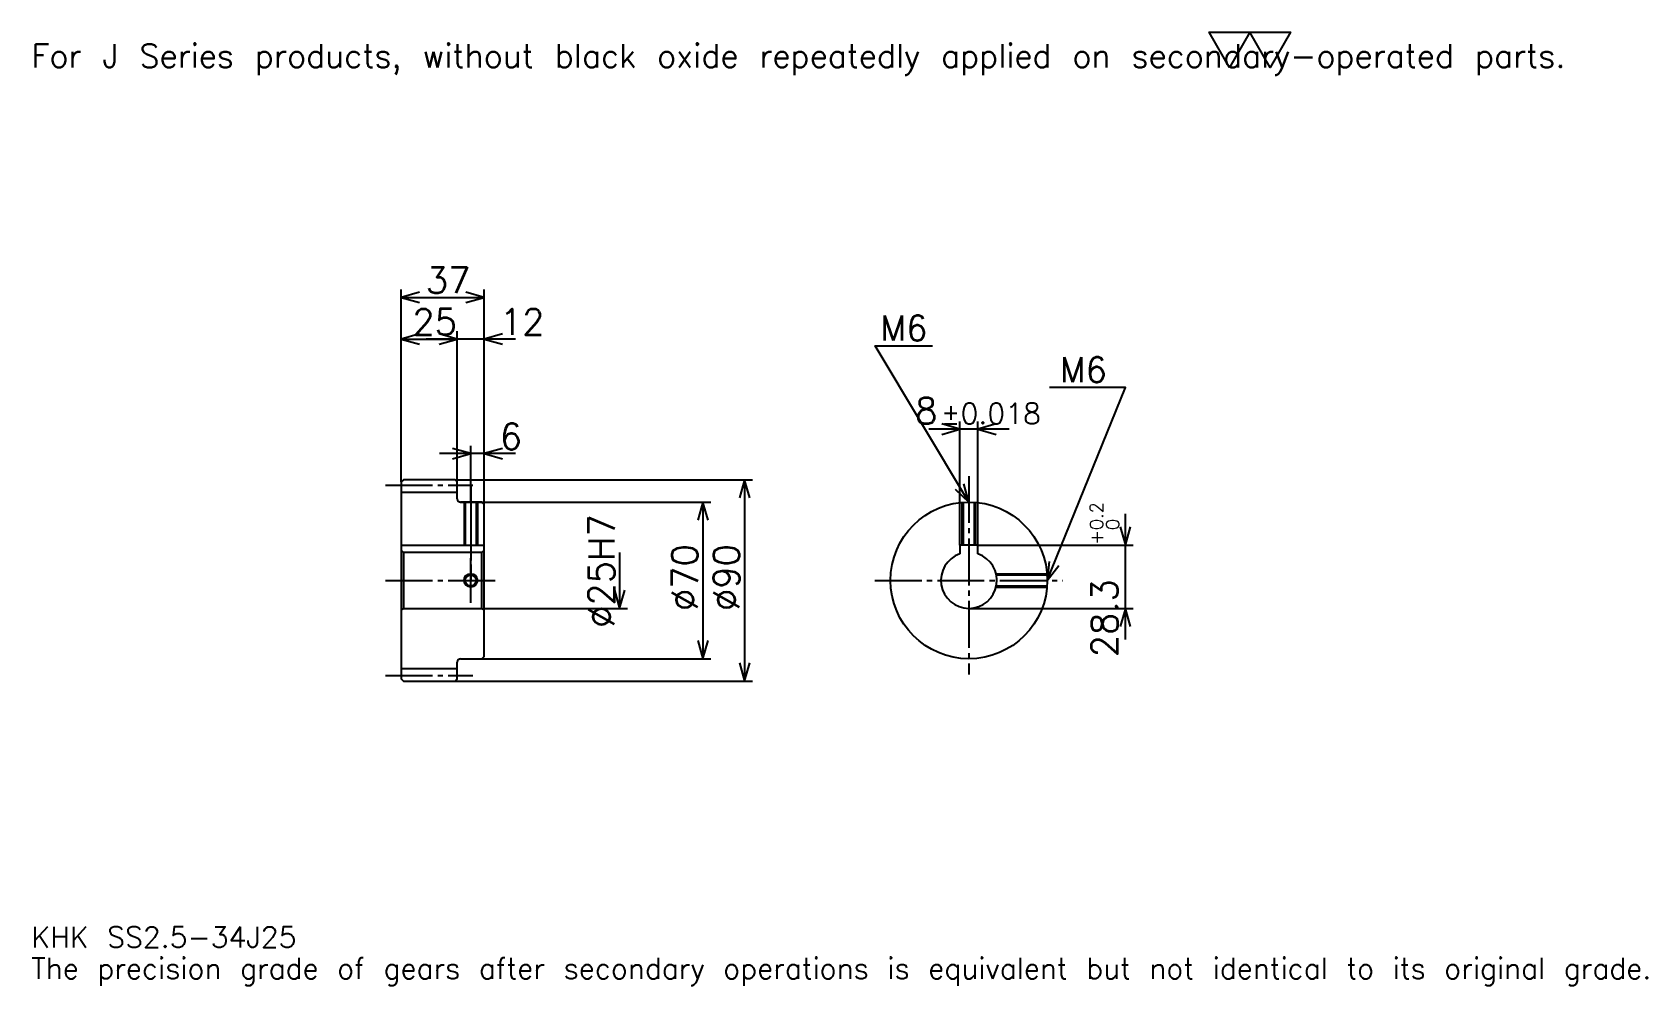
# Model space of a CAD drawing. Extents: x 24 to 745, y 9 to 434.
import ezdxf

# ---------------------------------------------------------------- set-up
doc = ezdxf.new("R2010")
doc.units = 0
doc.linetypes.add('DASHDOT', pattern=[27.913044, 20.934783, -2.326087, 2.326087, -2.326087])
doc.layers.get('0').update_dxf_attribs({"linetype": 'CONTINUOUS'})
doc.layers.add('DASHDOT', color=6, linetype='DASHDOT')
doc.styles.add('KANJI', font='TXT', dxfattribs={"bigfont": 'BIGFONT'})

msp = doc.modelspace()

# ---------------------------------------------------------------- linework, layer by layer
at = {"color": 5}
for p, q in [((188.413055, 234.57608), (188.413055, 319.478271)), ((225.413055, 234.57608), (225.413055, 319.478271)), ((188.413055, 315.989136), (225.413055, 315.989136)), ((188.413055, 297.380432), (213.413055, 297.380432)), ((239.369568, 297.380432), (199.456528, 297.380432)), ((213.413055, 234.57608), (213.413055, 300.869568)), ((437.847839, 205.376083), (437.847839, 260.630432)), ((445.847839, 205.376083), (445.847839, 260.630432)), ((459.804352, 257.141296), (423.891296, 257.141296)), ((239.369568, 246.206512), (205.456528, 246.206512)), ((219.413055, 234.57608), (219.413055, 249.695648)), ((188.413055, 233.57608), (188.413055, 234.57608)), ((212.413055, 234.57608), (225.413055, 234.57608)), ((213.413055, 233.57608), (213.413055, 234.57608)), ((219.413055, 224.57608), (219.413055, 234.57608)), ((219.413055, 224.57608), (219.413055, 234.57608)), ((225.413055, 234.57608), (345.206543, 234.57608)), ((225.413055, 223.57608), (225.413055, 234.57608)), ((341.717407, 234.57608), (341.717407, 144.57608)), ((214.913055, 224.57608), (225.413055, 224.57608)), ((225.413055, 224.57608), (326.597839, 224.57608)), ((323.108704, 224.57608), (323.108704, 154.57608)), ((511.739136, 163.119568), (511.739136, 219.332596)), ((285.891296, 202.07608), (285.891296, 177.07608)), ((445.847839, 205.376083), (515.228271, 205.376083)), ((225.413055, 177.07608), (289.380432, 177.07608)), ((441.847839, 177.07608), (515.228271, 177.07608)), ((214.913055, 154.57608), (225.413055, 154.57608)), ((225.413055, 154.57608), (326.597839, 154.57608)), ((212.413055, 144.57608), (225.413055, 144.57608)), ((225.413055, 144.57608), (345.206543, 144.57608))]:
    msp.add_line(p, q, dxfattribs=at)
at = {"color": 4}
for p, q in [((188.413055, 228.95108), (213.413055, 228.95108)), ((188.413055, 205.376083), (225.413055, 205.376083)), ((189.413055, 202.07608), (189.413055, 177.07608)), ((224.413055, 202.07608), (225.413055, 203.07608)), ((224.413055, 177.07608), (225.413055, 176.07608)), ((188.413055, 150.20108), (213.413055, 150.20108))]:
    msp.add_line(p, q, dxfattribs=at)
at = {"color": 7}
msp.add_lwpolyline([(558.260864, 418.695648), (549.189148, 434.419983), (585.476074, 434.419983), (576.404358, 418.695648), (567.332581, 434.419983), (558.260864, 418.695648)], dxfattribs=at)
at = {"color": 5}
for points in [[(196.554352, 318.315186), (188.413055, 315.989136), (196.554352, 313.663025)], [(217.271759, 313.663025), (225.413055, 315.989136), (217.271759, 318.315186)], [(196.554352, 299.706512), (188.413055, 297.380432), (196.554352, 295.054352)], [(205.271759, 295.054352), (213.413055, 297.380432), (205.271759, 299.706512)], [(205.271759, 295.054352), (213.413055, 297.380432), (205.271759, 299.706512)], [(233.554352, 299.706512), (225.413055, 297.380432), (233.554352, 295.054352)], [(441.847839, 224.57608), (399.978271, 294.358704), (425.565247, 294.358704)], [(476.847839, 189.57608), (511.739136, 275.75), (477.778259, 275.75)], [(429.706543, 254.815216), (437.847839, 257.141296), (429.706543, 259.467377)], [(453.989136, 259.467377), (445.847839, 257.141296), (453.989136, 254.815216)], [(211.271759, 243.880432), (219.413055, 246.206512), (211.271759, 248.532608)], [(233.554352, 248.532608), (225.413055, 246.206512), (233.554352, 243.880432)], [(344.043488, 226.434784), (341.717407, 234.57608), (339.391327, 226.434784)], [(435.664551, 230.360428), (441.847839, 224.57608), (439.653778, 232.753952)], [(325.434784, 216.434784), (323.108704, 224.57608), (320.782623, 216.434784)], [(509.413055, 213.51738), (511.739136, 205.376083), (514.065186, 213.51738)], [(477.747192, 197.99527), (476.847839, 189.57608), (482.059326, 196.249313)], [(283.565216, 185.217377), (285.891296, 177.07608), (288.217407, 185.217377)], [(514.065186, 168.934784), (511.739136, 177.07608), (509.413055, 168.934784)], [(320.782623, 162.717377), (323.108704, 154.57608), (325.434784, 162.717377)], [(339.391327, 152.717377), (341.717407, 144.57608), (344.043488, 152.717377)]]:
    msp.add_lwpolyline(points, dxfattribs=at)
at = {"color": 4}
for points in [[(213.413055, 226.07608), (213.413055, 233.57608), (212.413055, 234.57608), (189.413055, 234.57608), (188.413055, 233.57608), (188.413055, 176.07608)], [(214.913055, 154.57608), (224.413055, 154.57608), (225.413055, 155.57608), (225.413055, 223.57608), (224.413055, 224.57608), (214.913055, 224.57608)], [(216.413055, 224.57608), (216.413055, 205.376083)], [(216.953064, 224.57608), (216.953064, 205.376083)], [(221.873047, 224.57608), (221.873047, 205.376083)], [(222.413055, 224.57608), (222.413055, 205.376083)], [(438.847839, 205.376083), (438.847839, 224.447266)], [(439.387817, 205.376083), (439.387817, 224.489517)], [(444.307861, 205.376083), (444.307861, 224.489517)], [(444.847839, 205.376083), (444.847839, 224.447266)], [(188.413055, 176.07608), (189.413055, 177.07608), (224.413055, 177.07608), (224.413055, 202.07608), (189.413055, 202.07608), (188.413055, 203.07608)], [(445.847839, 201.418793), (445.847839, 205.376083), (437.847839, 205.376083), (437.847839, 201.418793)], [(453.982513, 192.57608), (476.719025, 192.57608)], [(454.103394, 192.036087), (476.761292, 192.036087)], [(453.982513, 186.57608), (476.719025, 186.57608)], [(454.103394, 187.116074), (476.761292, 187.116074)], [(188.413055, 176.07608), (188.413055, 145.57608), (189.413055, 144.57608), (212.413055, 144.57608), (213.413055, 145.57608), (213.413055, 153.07608)]]:
    msp.add_lwpolyline(points, dxfattribs=at)
for centre, radius in [((441.847839, 189.57608), 35), ((219.413055, 189.57608), 2.46)]:
    msp.add_circle(centre, radius, dxfattribs=at)
at = {"color": 7}
msp.add_circle((219.413055, 189.57608), 3, dxfattribs=at)
at = {"color": 4}
for centre, radius, start, end in [((214.913055, 226.07608), 1.5, 180, 270), ((441.847839, 189.57608), 12.5, 108.662925185, 71.337074815), ((214.913055, 153.07608), 1.5, 90, 180)]:
    msp.add_arc(centre, radius, start, end, dxfattribs=at)
at = {"layer": 'DASHDOT', "color": 7}
for p, q in [((181.434799, 232.07608), (220.391312, 232.07608)), ((441.847839, 236.206512), (441.847839, 147.597824)), ((219.413055, 224.57608), (219.413055, 189.57608)), ((181.434799, 189.57608), (232.391312, 189.57608)), ((399.869568, 189.57608), (483.826111, 189.57608)), ((181.434799, 147.07608), (220.391312, 147.07608))]:
    msp.add_line(p, q, dxfattribs=at)
for points in [[(219.413055, 231.554337), (219.413055, 198.397827)], [(219.413055, 179.597824), (219.413055, 199.554337)], [(209.434799, 189.57608), (229.391312, 189.57608)]]:
    msp.add_lwpolyline(points, dxfattribs=at)

# ---------------------------------------------------------------- texts
at = {"color": 7, "style": 'KANJI'}
for s, height, p in [('For J Series products, without black oxide repeatedly applied on secondary-operated parts.', 10.467391, (23.26087, 418.695648)), ('37', 11.630435, (199.353271, 317.849976)), ('25', 11.630435, (193.353271, 299.241302)), ('12', 11.630435, (232.391312, 299.241302)), ('M6', 11.165218, (402.304382, 296.684784)), ('M6', 11.165218, (482.43042, 278.07608)), ('8', 11.630435, (417.840332, 259.467377)), ('%%p0.018', 9.304348, (429.353027, 259.467377)), ('6', 11.630435, (232.391312, 248.067383)), ('KHK SS2.5-34J25', 9.304348, (23.26087, 25.586956)), ('The precision grade of gears after secondary operations is equivalent but not identical to its original grade.', 9.304348, (23.26087, 11.630435))]:
    msp.add_text(s, height=height, dxfattribs=at).set_placement(p)
for s, height, p in [('0.2', 5.815217, (501.736969, 212.087708)), ('%%c25H7', 11.630435, (283.565216, 168.35054)), ('+', 5.815217, (501.736969, 205.574677)), ('0', 5.815217, (508.947845, 212.087708)), ('%%c70', 11.630435, (320.782623, 175.910324)), ('%%c90', 11.630435, (339.391327, 175.910324)), ('28.3', 11.630435, (508.25, 155.233551))]:
    msp.add_text(s, height=height, rotation=90, dxfattribs=at).set_placement(p)

doc.saveas('drawing.dxf')
